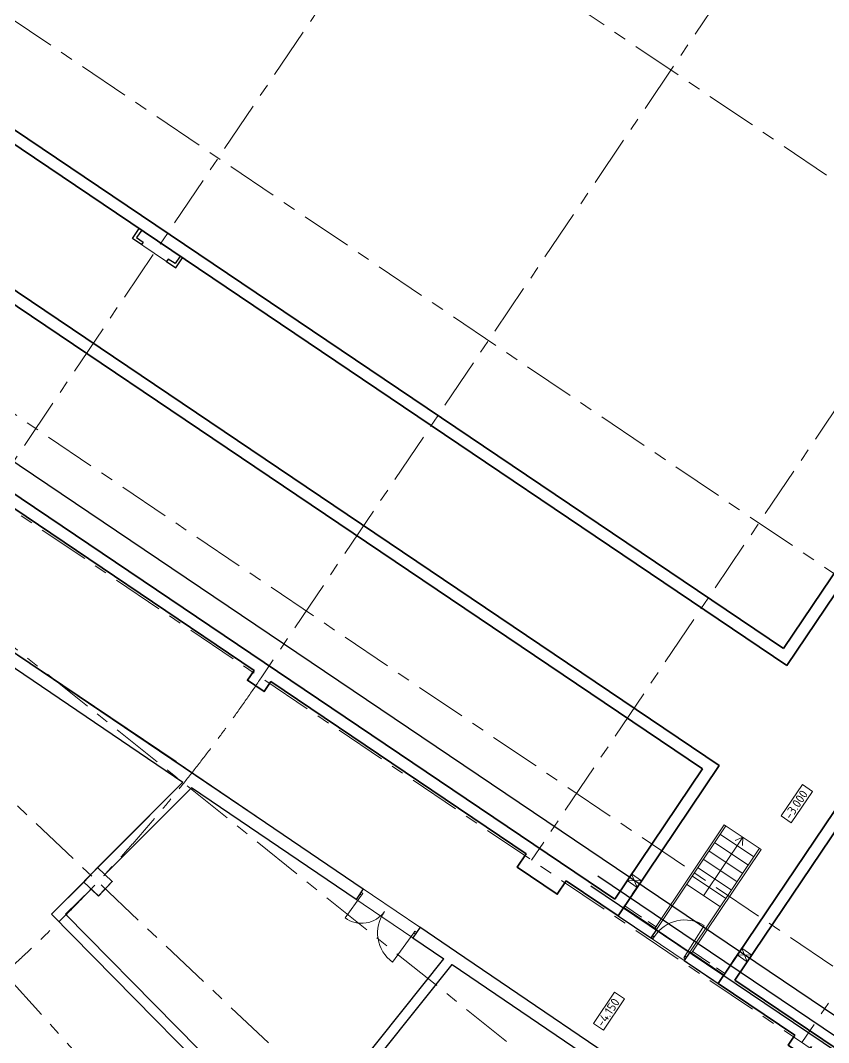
# Model space of a CAD drawing. Header units: millimetres. Extents: x -813692 to 807431, y 0 to 1813163.
# Drawn here: x 28386 to 48457, y 852504 to 877884 of the extents above; entities that cross this region are included whole.
import ezdxf

# ---------------------------------------------------------------- set-up
doc = ezdxf.new("R2010")
doc.units = ezdxf.units.MM
doc.linetypes.add('ГОСТ 2.303 4', pattern=[7, 5, -2, 0])
doc.linetypes.add('Линия сетки', pattern=[22.225, 12.7, -3.175, 3.175, -3.175])
for name, color, linetype, lineweight in [('A-ANNO-DIMS', 7, 'Continuous', 9), ('KR_0.2', 252, 'Continuous', 20), ('KR_0.35', 252, 'Continuous', 35), ('KR_punk', 252, 'ГОСТ 2.303 4', 0), ('S-GRID', 252, 'Continuous', 9), ('АР_двери', 252, 'Continuous', 0), ('АР_кирпич250', 252, 'Continuous', 30), ('АР_монолит', 252, 'Continuous', 50), ('АР_Отметка на плане', 252, 'Continuous', 15), ('АР_Площади', 252, 'Continuous', 0), ('АР_сущ. стены', 252, 'Continuous', 30), ('АР_тонкая линия', 252, 'Continuous', 5)]:
    doc.layers.add(name, color=color, linetype=linetype, lineweight=lineweight)
doc.layers.add('АР_обшивка коробов', color=252, linetype='Continuous')
doc.layers.add('Размеры', color=252, linetype='Continuous')
doc.styles.add('GOST 2.304', font='')
doc.styles.add('СГЕНЕРИР_СТИЛЬ_3', font='ARIALN.TTF')
doc.styles.get('GOST 2.304').set_extended_font_data('GOST Common')
doc.dimstyles.new('СГЕНЕРИР_СТИЛЬ__5', dxfattribs={"dimtxt": 200, "dimasz": 183.574879, "dimexe": 0.18, "dimexo": 0.0625, "dimgap": 0, "dimtad": 1, "dimdec": 0, "dimzin": 0, "dimdsep": 46, "dimtxsty": 'СГЕНЕРИР_СТИЛЬ_3', "dimblk": 'ARROWHEAD_5', "dimblk1": 'ARROWHEAD_5', "dimblk2": 'ARROWHEAD_5', "dimcen": 0.09, "dimclrd": 7, "dimclre": 7, "dimclrt": 7, "dimazin": 0, "dimtfac": 1, "dimtdec": 4, "dimtmove": 2, "dimatfit": 3, "dimfxl": 1, "dimtolj": 1, "dimtzin": 0, "dimarcsym": 0})

# ---------------------------------------------------------------- blocks, each defined once
blk = doc.blocks.new('КР_подвал')
at = {"layer": 'Defpoints', "ltscale": 200}
blk.add_lwpolyline([(322610, 44824), (252267, 92272)], dxfattribs=at)
at = {"layer": 'KR_0.2', "ltscale": 200}
for points in [[(280812, 72897), (281061, 72729)], [(280812, 72897), (281173, 72895)], [(280924, 73062), (281173, 72895)], [(281061, 72729), (280924, 73062)], [(283660, 71217), (283909, 71049)], [(283797, 70884), (283660, 71217)], [(283548, 71051), (283797, 70884)], [(283548, 71051), (283909, 71049)]]:
    blk.add_lwpolyline(points, dxfattribs=at)
at = {"layer": 'KR_0.35', "ltscale": 200}
for points in [[(323451, 136111), (284699, 78659)], [(323867, 136192), (284780, 78242)], [(326354, 134514), (283073, 70347)], [(326435, 134098), (283489, 70428)], [(284780, 78242), (258955, 95661)], [(284699, 78659), (259538, 95630)], [(283102, 75755), (254376, 95131)], [(282686, 75674), (254208, 94882)], [(252027, 91649), (280505, 72441)], [(265249, 82369), (271549, 78119)], [(271549, 78119), (271382, 77871), (271796, 77591), (271964, 77840)], [(271964, 77840), (278306, 73562)], [(282686, 75674), (280505, 72441)], [(283102, 75755), (280586, 72024)], [(278306, 73562), (278082, 73230), (279077, 72559), (279301, 72891)], [(279301, 72891), (280586, 72024)], [(283073, 70347), (284980, 69061)], [(283489, 70428), (294391, 63074)], [(284980, 69061), (284812, 68812), (285226, 68532), (285394, 68781)]]:
    blk.add_lwpolyline(points, dxfattribs=at)
blk.add_lwpolyline([(267682, 72516), (268026, 72879), (267662, 73222), (267319, 72859)], close=True, dxfattribs=at)
at = {"layer": 'KR_punk', "ltscale": 100}
for points in [[(280754, 72273), (281541, 71742)], [(282453, 71127), (283241, 70595)]]:
    blk.add_lwpolyline(points, dxfattribs=at)
blk = doc.blocks.new('ARROWHEAD_5')
at = {"linetype": 'Continuous', "lineweight": 0}
blk.add_hatch(color=0, dxfattribs=at).paths.add_polyline_path([(-1, 0.2679), (0, 0), (-1, -0.2679)])
at = {"color": 0, "linetype": 'Continuous', "lineweight": 0}
blk.add_line((0, 0), (-1, 0), dxfattribs=at)
blk = doc.blocks.new('*D302')
at = {"layer": 'Defpoints', "color": 0, "linetype": 'Continuous', "transparency": 16777216}
for p in [(42724, 856643), (42556, 856394), (56591, 847294)]:
    blk.add_point(p, dxfattribs=at)
at = {"layer": 'Размеры', "color": 7, "linetype": 'Continuous', "lineweight": -2, "transparency": 16777216}
for p, q in [((42724, 856643), (56591, 847294)), ((42556, 856394), (56424, 847046)), ((56694, 847447), (56796, 847599)), ((56424, 847046), (56591, 847294)), ((56321, 846893), (56218, 846741))]:
    blk.add_line(p, q, dxfattribs=at)
at = {"layer": 'Размеры', "color": 7, "linetype": 'Continuous', "lineweight": -2, "transparency": 16777216, "xscale": 183.5748792270531, "yscale": 183.5748792270531, "zscale": 183.5748792270531}
for p, rotation in [((56591, 847294), 236.015124763856), ((56424, 847046), 56.01512476385602)]:
    blk.add_blockref('ARROWHEAD_5', p, dxfattribs=dict(at, rotation=rotation))
at = {"layer": 'Размеры', "color": 7, "linetype": 'Continuous', "lineweight": 13, "transparency": 16777216, "insert": (56076, 846844), "char_height": 200, "attachment_point": 5, "rotation": 56.0151, "style": 'СГЕНЕРИР_СТИЛЬ_3'}
blk.add_mtext('\\A1;300', dxfattribs=at)
blk = doc.blocks.new('Оси200')
at = {"layer": 'S-GRID', "linetype": 'Линия сетки', "ltscale": 100}
for p, q in [((-79388.5, -42198.6), (-139345.3, -131088.3)), ((-72673.3, -46728), (-132630.1, -135617.8)), ((-65958.1, -51257.5), (-125914.9, -140147.2)), ((-59242.8, -55787), (-119199.7, -144676.7)), ((-143593.3, -106269.8), (-65564, -158901.3)), ((-148122.8, -112985.1), (-70093.4, -165616.5)), ((-165703.8, -113309.3), (-93040.2, -194010.4)), ((-165703.8, -113309.3), (-86715.3, -187831)), ((-165703.8, -113309.3), (-80914.2, -181157.6)), ((-165703.8, -113309.3), (-75741.3, -173989.8)), ((-152652.2, -119700.3), (-74622.9, -172331.7))]:
    blk.add_line(p, q, dxfattribs=at)
blk.add_arc((-165703.8, -113309.3), 39894.8, 270, 326, dxfattribs=at)
blk = doc.blocks.new('Д-1000-ОП-П')
at = {"layer": 'АР_двери'}
for points in [[(-1699.5, -550), (-1699.5, 350)], [(-1699.5, -550), (-1749.5, -550), (-1749.5, -600), (-1699.5, -600), (-1699.5, -550)], [(-749.5, -550), (-799.5, -550), (-799.5, -600), (-749.5, -600), (-749.5, -550)]]:
    blk.add_lwpolyline(points, dxfattribs=at)
blk.add_arc((-1699.5, -550), 900, 0, 90, dxfattribs=at)
blk = doc.blocks.new('Д-1700-ДП-П')
at = {"layer": 'АР_двери'}
for points in [[(-2187.5, -466), (-2187.5, 434)], [(-587.5, -466), (-587.5, 234)], [(-2187.5, -466), (-2237.5, -466), (-2237.5, -516), (-2187.5, -516), (-2187.5, -466)], [(-537.5, -466), (-587.5, -466), (-587.5, -516), (-537.5, -516), (-537.5, -466)]]:
    blk.add_lwpolyline(points, dxfattribs=at)
for centre, radius, start, end in [((-2187.5, -466), 900, 0, 90), ((-587.5, -466), 700, 90, 180)]:
    blk.add_arc(centre, radius, start, end, dxfattribs=at)

msp = doc.modelspace()

# ---------------------------------------------------------------- linework, layer by layer
at = {"layer": 'Defpoints', "ltscale": 200}
msp.add_lwpolyline([(85251.8, 828452.1), (14908, 875899.6)], dxfattribs=at)
at = {"layer": 'АР_кирпич250'}
for p, q in [((32250.5, 859470.9), (25948.8, 863717.5)), ((25756.4, 863484.5), (32421.6, 858970.8)), ((43590.5, 856190.7), (43730.3, 856398)), ((43730.3, 856398), (43592.3, 856193.4)), ((39218.2, 854750), (38309.4, 855365.7)), ((38132.4, 855103.4), (38905, 854585.4)), ((36299.9, 851329.8), (38905, 854585.4)), ((46077.7, 854513.1), (46217.5, 854720.4))]:
    msp.add_line(p, q, dxfattribs=at)
for points in [[(32250.5, 859470.9), (36902, 856319.3), (36724.8, 856056.7), (32632.4, 858828.1)], [(32421.6, 858970.8), (30303.2, 856850)], [(32632.4, 858828.1), (30485, 856678.4)], [(29960.1, 856486.3), (29155, 855692.9)], [(30142, 856314.6), (29508.5, 855690.3)], [(34832.2, 849931.7), (29155, 855692.9)], [(35018.2, 850099.1), (29508.5, 855690.3)], [(38311.2, 855368.5), (38132.4, 855103.4)], [(42330.8, 848708.6), (44457.8, 851185.9), (39218.2, 854750)], [(36482.4, 851157.7), (39112.3, 854444.3), (44044.7, 851089.4), (42140.7, 848871.8), (42330.8, 848708.6)]]:
    msp.add_lwpolyline(points, dxfattribs=at)
at = {"layer": 'АР_обшивка коробов', "lineweight": 30}
for points in [[(31395.7, 872316.9), (31167.7, 872470.7), (31335.5, 872719.5), (31397.7, 872677.6), (31271.9, 872491.1), (31437.7, 872379.2), (31395.7, 872316.9)], [(32017.2, 871897.7), (32245.2, 871743.9), (32413.1, 871992.7), (32350.9, 872034.7), (32225.1, 871848.1), (32059.3, 871960), (32017.2, 871897.7)]]:
    msp.add_lwpolyline(points, dxfattribs=at)
at = {"layer": 'АР_Отметка на плане'}
msp.add_lwpolyline([(47282.9, 858130.3), (47808.4, 858909.3), (48056.5, 858742), (47531, 857962.9)], close=True, dxfattribs=at)
at = {"layer": 'АР_Площади', "ltscale": 0.5}
for points in [[(23335.3, 874497.3), (25012, 876984.4), (31335.5, 872719.5), (31167.7, 872470.7), (32245.2, 871743.9), (32413.1, 871992.7), (47421.2, 861869.7), (56116.5, 874761.1), (58603.6, 873083.6), (45854, 854181.5), (43366.5, 855859.3), (45743.4, 859382.5), (23335.3, 874497.3)], [(35017.2, 850100.1), (29508.5, 855690.3), (30142, 856314.6), (30323.8, 856143.1), (30667.1, 856507), (30485, 856678.4), (32632.4, 858828.1), (38905, 854585.4), (36299.9, 851329.8), (35819.5, 850820.7), (35017.2, 850100.1)]]:
    msp.add_lwpolyline(points, dxfattribs=at)
msp.add_lwpolyline([(44457.8, 851185.9), (38309.4, 855365.7), (25954.5, 863713.6, 0.0184861), (27555.6, 865860.5), (27722.3, 865748.3), (27889.8, 865997.2), (34190.7, 861747.2), (34022.9, 861498.3), (34437.3, 861218.7), (34605.1, 861467.4), (40947.3, 857189.6), (40723.7, 856858.1), (41718.4, 856187), (41942.1, 856518.6), (47621.1, 852688.2), (47453.3, 852439.4)], format="xyb", dxfattribs=at)
at = {"layer": 'АР_Площади', "color": 5, "ltscale": 0.5}
msp.add_lwpolyline([(23841.3, 841730.8), (20249.9, 848485.4), (20361.3, 848544.6), (20126.5, 848986.1), (20015.3, 848926.9), (16994.6, 854608.3), (17710, 854988.7), (17063.8, 856204, 0.0307429), (20407.4, 858402.2), (20529.2, 858242.4), (20926.8, 858545.6), (20805.1, 858705.5, 0.0368198), (24286, 861839.8), (24432.2, 861701.9), (24775.2, 862065.4), (24629, 862203.3, 0.013453), (25756.4, 863484.5), (32421.6, 858970.8), (29155, 855692.9), (34831.3, 849932.6), (30558.1, 846083.2), (30001.5, 845658.7), (24041, 841837), (23841.3, 841730.8)], format="xyb", dxfattribs=at)
msp.add_lwpolyline([(40541.7, 847015.6), (37018.4, 850342.6), (37172.8, 850506.3), (36482.5, 851157.9), (39112.3, 854444.3), (43162.9, 851689.2), (42622.5, 851059.7), (43426.5, 850369.4), (40577.2, 847050.7), (40541.7, 847015.6)], dxfattribs=at)
at = {"layer": 'АР_сущ. стены'}
for p, q in [((44183.5, 855308.3), (44043.7, 855101)), ((45012.4, 854749.2), (44872.7, 854541.8))]:
    msp.add_line(p, q, dxfattribs=at)
for points in [[(44183.5, 855308.3), (43366.5, 855859.3), (43227.4, 855651.6), (44043.7, 855101)], [(44872.7, 854541.8), (45714.2, 853974.3), (45853.7, 854181.7), (45012.4, 854749.2)]]:
    msp.add_lwpolyline(points, dxfattribs=at)
at = {"layer": 'АР_тонкая линия'}
for p, q in [((44141.4, 855336.7), (45866.5, 857912.1)), ((44182.9, 855308.9), (45908.1, 857884.3)), ((45866.5, 857912.1), (46780.4, 857299.9)), ((46327.7, 857603.2), (45353.8, 856149.2)), ((45773.2, 857673.7), (46604, 857117.2)), ((46327.7, 857603.2), (46139.8, 857520.7)), ((46327.7, 857603.2), (46323, 857398)), ((46738.9, 857327.8), (45013.7, 854752.3)), ((45634.1, 857466), (46464.9, 856909.5)), ((46780.4, 857299.9), (45055.3, 854724.5)), ((45494.9, 857258.3), (46325.7, 856701.8)), ((45216.7, 856842.9), (46047.5, 856286.4)), ((45355.8, 857050.6), (46186.6, 856494.1)), ((45077.5, 856635.2), (45908.3, 856078.7)), ((44938.4, 856427.5), (45769.2, 855871))]:
    msp.add_line(p, q, dxfattribs=at)
msp.add_lwpolyline([(42618.4, 852980.1), (43143.9, 853759.2), (43392, 853591.9), (42866.5, 852812.8)], close=True, dxfattribs=at)

# ---------------------------------------------------------------- block references
at = {"layer": 'A-ANNO-DIMS', "color": 18, "lineweight": 0, "true_color": 0x000000}
msp.add_blockref('Оси200', (166995, 997181.2), dxfattribs=at)
at = {"layer": 'АР_двери', "color": 0, "rotation": 144.1558955514679}
msp.add_blockref('Д-1700-ДП-П', (36110, 856131.1), dxfattribs=at)
at = {"layer": 'АР_двери', "xscale": -1, "rotation": 327.5469335492172}
msp.add_blockref('Д-1000-ОП-П', (43749.1, 856024.4), dxfattribs=at)
at = {"layer": 'АР_монолит'}
msp.add_blockref('КР_подвал', (-237358.6, 783627.7), dxfattribs=at)

# ---------------------------------------------------------------- texts
at = {"layer": 'АР_Отметка на плане', "insert": (47520.2, 858025.4), "char_height": 220, "attachment_point": 7, "rotation": 56, "style": 'GOST 2.304'}
msp.add_mtext('-3.000', dxfattribs=at)
at = {"layer": 'АР_тонкая линия', "insert": (42855.7, 852875.3), "char_height": 220, "attachment_point": 7, "rotation": 56, "style": 'GOST 2.304'}
msp.add_mtext('-4.150', dxfattribs=at)

# ---------------------------------------------------------------- dimensions: what is measured, and where the dimension line sits
at = {"layer": 'Размеры', "color": 7, "linetype": 'Continuous', "lineweight": 13}
dim = msp.add_linear_dim(base=(56591.2, 847294.4), p1=(42556.1, 856394.1), p2=(42723.8, 856642.8), angle=56.01512, dimstyle='СГЕНЕРИР_СТИЛЬ__5', dxfattribs=at)
dim.commit()
dim.dimension.update_dxf_attribs({"geometry": '*D302', "text_midpoint": (56076.3, 846843.6), "dimtype": 160, "text_rotation": 56.01512})

doc.saveas('drawing.dxf')
